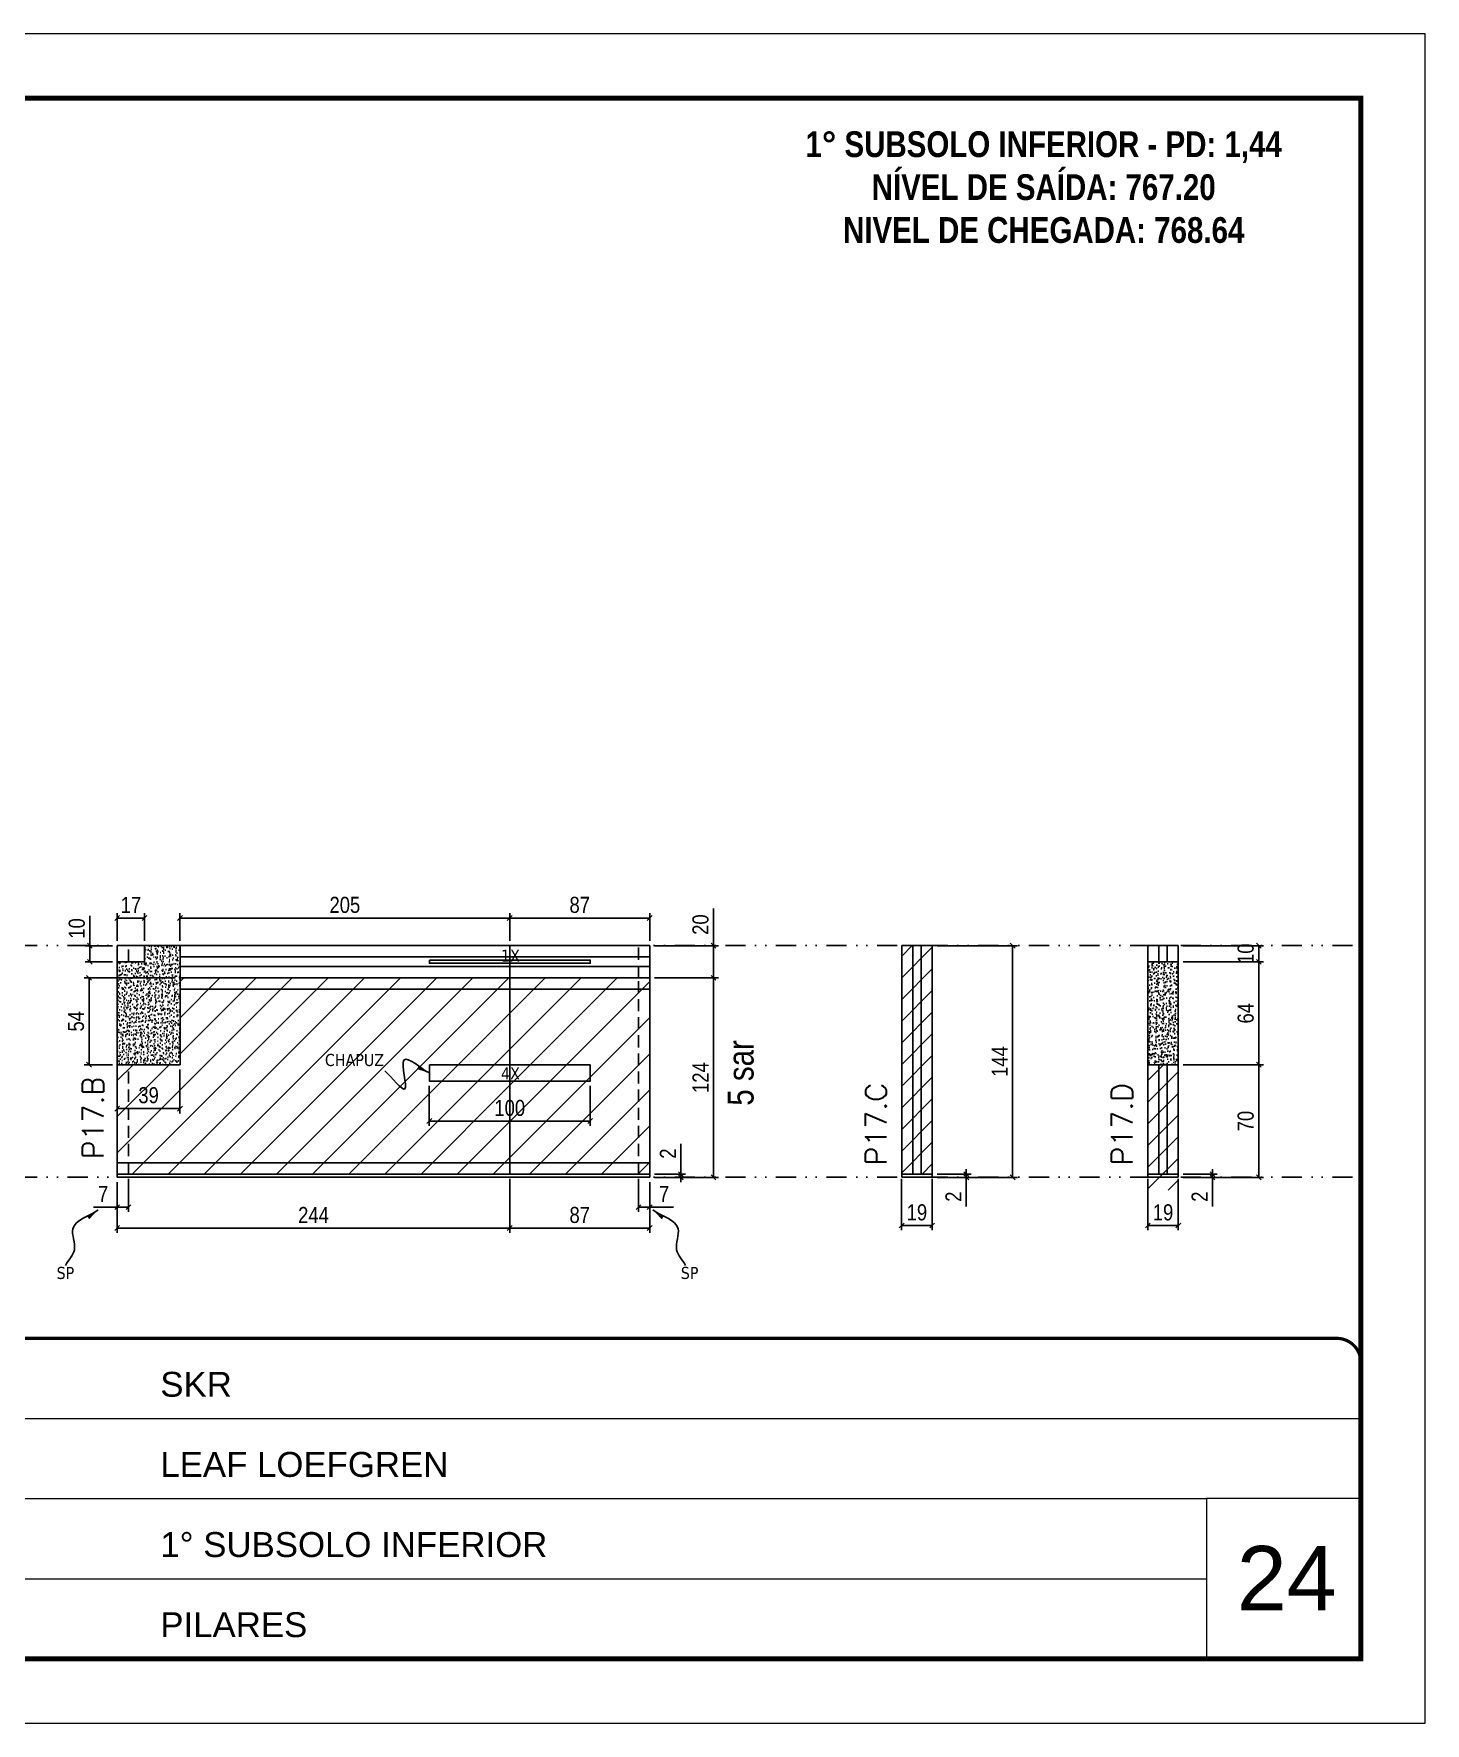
# Model space of a CAD drawing. Extents: x 14400 to 27878, y -21631 to 6985.
# Drawn here: x 19802 to 20667, y 192 to 1242 of the extents above; entities that cross this region are included whole.
import ezdxf

# ---------------------------------------------------------------- set-up
doc = ezdxf.new("R2010")
doc.units = 0
for name, pattern in [('CONTINUO', [0]), ('DASHED', [0.75, 0.5, -0.25]), ('DIVIDE2', [0.625, 0.25, -0.125, 0, -0.125, 0, -0.125]), ('HIDDEN', [0.375, 0.25, -0.125])]:
    doc.linetypes.add(name, pattern=pattern)
for name, color, linetype, lineweight in [('CARIMBO', 255, 'Continuous', 9), ('Folhas', 255, 'Continuous', 9), ('Hachura', 251, 'Continuous', 9), ('SARRAFO DE PRESSAO', 251, 'DASHED', 9), ('Texto Seção', 7, 'Continuous', 15)]:
    doc.layers.add(name, color=color, linetype=linetype, lineweight=lineweight)
for name, color, linetype in [('COTA', 241, 'Continuous'), ('NOMENCLATURA', 7, 'Continuous'), ('Nível', 160, 'Continuous'), ('Painéis', 200, 'Continuous'), ('SARR_2.2x10', 60, 'Continuous'), ('SARR_2.2x7', 40, 'Continuous'), ('Sarrafo de Pressão', 42, 'HIDDEN'), ('texto', 7, 'Continuous')]:
    doc.layers.add(name, color=color, linetype=linetype)
doc.styles.add('ARIAL', font='arial.ttf')
doc.styles.add('ARIAL_NARROW', font='ARIALN.TTF', dxfattribs={"height": 0.2})
doc.styles.add('COTA TECNICA', font='techl___.ttf', dxfattribs={"height": 10})
doc.styles.add('COTA TECNICA-50', font='techl___.ttf', dxfattribs={"height": 10})
doc.styles.add('REGUA-120', font='ROMANS.shx', dxfattribs={"height": 15})
doc.styles.add('ROMANC', font='techb___.ttf', dxfattribs={"height": 2.5})
doc.styles.get("Standard").update_dxf_attribs({"font": 'arial.ttf'})
doc.dimstyles.new('COTA PAINEL-50', dxfattribs={"dimtxt": 10, "dimasz": 3, "dimexe": 3, "dimexo": 3, "dimgap": 3, "dimtad": 1, "dimdec": 1, "dimzin": 12, "dimdsep": 46, "dimtxsty": 'COTA TECNICA-50', "dimblk1": 'OBLIQUE', "dimblk2": 'OBLIQUE', "dimsah": 1, "dimcen": 0.9, "dimclrd": 4, "dimclre": 4, "dimclrt": 240, "dimadec": 1, "dimazin": 3, "dimtfac": 1, "dimtdec": 1, "dimtmove": 0, "dimatfit": 3, "dimfxl": 1, "dimtolj": 1, "dimtzin": 12, "dimarcsym": 0})
doc.dimstyles.new('PAINEL', dxfattribs={"dimtxt": 10, "dimasz": 3, "dimexe": 3, "dimexo": 3, "dimgap": 3, "dimtad": 1, "dimdec": 1, "dimzin": 12, "dimdsep": 46, "dimtxsty": 'COTA TECNICA', "dimblk1": 'OBLIQUE', "dimblk2": 'OBLIQUE', "dimsah": 1, "dimcen": 0.9, "dimclrd": 4, "dimclre": 4, "dimclrt": 240, "dimadec": 1, "dimazin": 3, "dimtfac": 1, "dimtdec": 1, "dimtmove": 0, "dimatfit": 3, "dimfxl": 1, "dimtolj": 1, "dimtzin": 12, "dimarcsym": 0})
doc.dimstyles.get("Standard").update_dxf_attribs({"dimtxt": 0.18, "dimasz": 0.18, "dimexe": 0.18, "dimexo": 0.0625, "dimgap": 0.09, "dimtad": 0, "dimtih": 1, "dimtoh": 1, "dimdec": 4, "dimzin": 0, "dimdsep": 46, "dimtxsty": 'Standard', "dimcen": 0.09, "dimadec": 0, "dimazin": 0, "dimtfac": 1, "dimtdec": 4, "dimtofl": 0, "dimtmove": 0, "dimatfit": 3, "dimfxl": 1, "dimtolj": 1, "dimtzin": 0, "dimarcsym": 0})

# ---------------------------------------------------------------- blocks, each defined once
blk = doc.blocks.new('9999999999')
at = {"color": 30, "linetype": 'CONTINUO'}
for p, q in [((98564.6, 34379.6), (99584, 34379.6)), ((98564.6, 34329.8), (99488, 34329.8)), ((99584, 34329.8), (99488, 34329.8)), ((99488, 34329.8), (99488, 34230.2)), ((98564.6, 34280), (99488, 34280))]:
    blk.add_line(p, q, dxfattribs=at)
at = {"color": 30, "linetype": 'CONTINUO', "const_width": 2}
blk.add_lwpolyline([(99584, 34230.2), (99584, 34414.4, 0.414214), (99569, 34429.4), (98229, 34429.4, 0.414214), (98214, 34414.4), (98214, 34245.2, 0.414214), (98229, 34230.2), (99584, 34230.2)], format="xyb", dxfattribs=at)
at = {"layer": 'Folhas'}
blk.add_lwpolyline([(98139, 34190.2), (99624, 34190.2), (99624, 35240.2), (98139, 35240.2)], close=True, dxfattribs=at)
at = {"layer": 'Folhas', "color": 30, "const_width": 3}
blk.add_lwpolyline([(98214, 34230.2), (99584, 34230.2), (99584, 35200.2), (98214, 35200.2)], close=True, dxfattribs=at)
at = {"color": 7, "linetype": 'Continuous', "ltscale": 5, "style": 'ARIAL'}
for s, height, p in [('SKR', 15.48, (98837.7, 34393.1)), ('LEAF LOEFGREN', 15.483, (98837.7, 34343.3)), ('1° SUBSOLO INFERIOR', 15.483, (98837.7, 34293.5)), ('PILARES', 15.48, (98837.7, 34243.7))]:
    blk.add_text(s, height=height, dxfattribs=at).set_placement(p)
blk = doc.blocks.new('_Oblique')
at = {"color": 0, "linetype": 'ByBlock', "lineweight": -2}
blk.add_line((-0.5, -0.5), (0.5, 0.5), dxfattribs=at)
blk = doc.blocks.new('*D1100')
at = {"layer": 'COTA', "color": 4, "lineweight": -2, "transparency": 16777216}
for p, q in [((19853.9, 528.1), (19853.9, 509.6)), ((19860.9, 530.1), (19860.9, 509.6)), ((19853.9, 512.6), (19839.2, 512.6)), ((19860.9, 512.6), (19853.9, 512.6))]:
    blk.add_line(p, q, dxfattribs=at)
at = {"layer": 'Defpoints', "color": 0, "transparency": 16777216}
for p in [(19853.9, 531.1), (19860.9, 533.1), (19853.9, 512.6)]:
    blk.add_point(p, dxfattribs=at)
at = {"layer": 'COTA', "color": 4, "lineweight": -2, "transparency": 16777216, "xscale": 3, "yscale": 3, "zscale": 3, "rotation": 180}
blk.add_blockref('_Oblique', (19853.9, 512.6), dxfattribs=at)
at = {"layer": 'COTA', "color": 4, "lineweight": -2, "transparency": 16777216, "xscale": 3, "yscale": 3, "zscale": 3}
blk.add_blockref('_Oblique', (19860.9, 512.6), dxfattribs=at)
at = {"layer": 'COTA', "color": 240, "transparency": 16777216, "insert": (19845.1, 520.7), "char_height": 10, "attachment_point": 5, "style": 'COTA TECNICA-50'}
blk.add_mtext('\\A1;7', dxfattribs=at)
blk = doc.blocks.new('*D1101')
at = {"layer": 'COTA', "color": 4, "lineweight": -2, "transparency": 16777216}
for p, q in [((20177.9, 530.1), (20177.9, 509.6)), ((20184.9, 528.1), (20184.9, 509.6)), ((20177.9, 512.6), (20184.9, 512.6)), ((20184.9, 512.6), (20199.7, 512.6))]:
    blk.add_line(p, q, dxfattribs=at)
at = {"layer": 'Defpoints', "color": 0, "transparency": 16777216}
for p in [(20177.9, 533.1), (20184.9, 531.1), (20184.9, 512.6)]:
    blk.add_point(p, dxfattribs=at)
at = {"layer": 'COTA', "color": 4, "lineweight": -2, "transparency": 16777216, "xscale": 3, "yscale": 3, "zscale": 3, "rotation": 180}
blk.add_blockref('_Oblique', (20177.9, 512.6), dxfattribs=at)
at = {"layer": 'COTA', "color": 4, "lineweight": -2, "transparency": 16777216, "xscale": 3, "yscale": 3, "zscale": 3}
blk.add_blockref('_Oblique', (20184.9, 512.6), dxfattribs=at)
at = {"layer": 'COTA', "color": 240, "transparency": 16777216, "insert": (20193.8, 520.7), "char_height": 10, "attachment_point": 5, "style": 'COTA TECNICA-50'}
blk.add_mtext('\\A1;7', dxfattribs=at)
blk = doc.blocks.new('*D1102')
at = {"layer": 'COTA', "color": 4, "lineweight": -2, "transparency": 16777216}
for p, q in [((20204.2, 533.1), (20204.2, 551.9)), ((20187.9, 533.1), (20207.2, 533.1)), ((20187.9, 531.1), (20207.2, 531.1)), ((20204.2, 531.1), (20204.2, 533.1)), ((20204.2, 531.1), (20204.2, 528.1))]:
    blk.add_line(p, q, dxfattribs=at)
at = {"layer": 'Defpoints', "color": 0, "transparency": 16777216}
for p in [(20184.9, 533.1), (20184.9, 531.1), (20204.2, 531.1)]:
    blk.add_point(p, dxfattribs=at)
at = {"layer": 'COTA', "color": 4, "lineweight": -2, "transparency": 16777216, "xscale": 3, "yscale": 3, "zscale": 3}
for p, rotation in [((20204.2, 533.1), 270), ((20204.2, 531.1), 90)]:
    blk.add_blockref('_Oblique', p, dxfattribs=dict(at, rotation=rotation))
at = {"layer": 'COTA', "color": 240, "transparency": 16777216, "insert": (20196.2, 545.9), "char_height": 10, "attachment_point": 5, "rotation": 90, "style": 'COTA TECNICA-50'}
blk.add_mtext('\\A1;2', dxfattribs=at)
blk = doc.blocks.new('*D1103')
at = {"layer": 'COTA', "color": 4, "lineweight": -2, "transparency": 16777216}
for p, q in [((19853.9, 528.1), (19853.9, 496.6)), ((20097.9, 530.1), (20097.9, 496.6)), ((19853.9, 499.6), (20097.9, 499.6))]:
    blk.add_line(p, q, dxfattribs=at)
at = {"layer": 'Defpoints', "color": 0, "transparency": 16777216}
for p in [(19853.9, 531.1), (20097.9, 533.1), (20097.9, 499.6)]:
    blk.add_point(p, dxfattribs=at)
at = {"layer": 'COTA', "color": 4, "lineweight": -2, "transparency": 16777216, "xscale": 3, "yscale": 3, "zscale": 3, "rotation": 180}
blk.add_blockref('_Oblique', (19853.9, 499.6), dxfattribs=at)
at = {"layer": 'COTA', "color": 4, "lineweight": -2, "transparency": 16777216, "xscale": 3, "yscale": 3, "zscale": 3}
blk.add_blockref('_Oblique', (20097.9, 499.6), dxfattribs=at)
at = {"layer": 'COTA', "color": 240, "transparency": 16777216, "insert": (19975.9, 507.7), "char_height": 10, "attachment_point": 5, "style": 'COTA TECNICA-50'}
blk.add_mtext('\\A1;244', dxfattribs=at)
blk = doc.blocks.new('*D1104')
at = {"layer": 'COTA', "color": 4, "lineweight": -2, "transparency": 16777216}
for p, q in [((20097.9, 530.1), (20097.9, 496.6)), ((20184.9, 528.1), (20184.9, 496.6)), ((20097.9, 499.6), (20184.9, 499.6))]:
    blk.add_line(p, q, dxfattribs=at)
at = {"layer": 'Defpoints', "color": 0, "transparency": 16777216}
for p in [(20097.9, 533.1), (20184.9, 531.1), (20184.9, 499.6)]:
    blk.add_point(p, dxfattribs=at)
at = {"layer": 'COTA', "color": 4, "lineweight": -2, "transparency": 16777216, "xscale": 3, "yscale": 3, "zscale": 3, "rotation": 180}
blk.add_blockref('_Oblique', (20097.9, 499.6), dxfattribs=at)
at = {"layer": 'COTA', "color": 4, "lineweight": -2, "transparency": 16777216, "xscale": 3, "yscale": 3, "zscale": 3}
blk.add_blockref('_Oblique', (20184.9, 499.6), dxfattribs=at)
at = {"layer": 'COTA', "color": 240, "transparency": 16777216, "insert": (20141.4, 507.7), "char_height": 10, "attachment_point": 5, "style": 'COTA TECNICA-50'}
blk.add_mtext('\\A1;87', dxfattribs=at)
blk = doc.blocks.new('*D1137')
at = {"layer": 'COTA', "color": 4, "linetype": 'ByBlock', "lineweight": -2, "transparency": 16777216}
for p, q in [((20047.9, 588), (20047.9, 563.1)), ((20147.9, 588), (20147.9, 563.1)), ((20147.9, 566.1), (20047.9, 566.1))]:
    blk.add_line(p, q, dxfattribs=at)
at = {"layer": 'Defpoints', "color": 0, "linetype": 'ByBlock', "transparency": 16777216}
for p in [(20047.9, 591), (20147.9, 591), (20047.9, 566.1)]:
    blk.add_point(p, dxfattribs=at)
at = {"layer": 'COTA', "color": 4, "linetype": 'ByBlock', "lineweight": -2, "transparency": 16777216, "xscale": 3, "yscale": 3, "zscale": 3, "rotation": 180}
blk.add_blockref('_Oblique', (20047.9, 566.1), dxfattribs=at)
at = {"layer": 'COTA', "color": 4, "linetype": 'ByBlock', "lineweight": -2, "transparency": 16777216, "xscale": 3, "yscale": 3, "zscale": 3}
blk.add_blockref('_Oblique', (20147.9, 566.1), dxfattribs=at)
at = {"layer": 'COTA', "color": 240, "linetype": 'ByBlock', "transparency": 16777216, "insert": (20097.9, 574.2), "char_height": 10, "attachment_point": 5, "style": 'COTA TECNICA'}
blk.add_mtext('\\A1;100', dxfattribs=at)
blk = doc.blocks.new('*D1138')
at = {"layer": 'COTA', "color": 4, "lineweight": -2, "transparency": 16777216}
for p, q in [((20187.9, 655.1), (20227.6, 655.1)), ((20224.6, 531.1), (20224.6, 655.1)), ((20187.9, 531.1), (20227.6, 531.1))]:
    blk.add_line(p, q, dxfattribs=at)
at = {"layer": 'Defpoints', "color": 0, "transparency": 16777216}
for p in [(20184.9, 655.1), (20224.6, 655.1), (20184.9, 531.1)]:
    blk.add_point(p, dxfattribs=at)
at = {"layer": 'COTA', "color": 4, "lineweight": -2, "transparency": 16777216, "xscale": 3, "yscale": 3, "zscale": 3}
for p, rotation in [((20224.6, 655.1), 90), ((20224.6, 531.1), 270)]:
    blk.add_blockref('_Oblique', p, dxfattribs=dict(at, rotation=rotation))
at = {"layer": 'COTA', "color": 240, "transparency": 16777216, "insert": (20216.5, 593.1), "char_height": 10, "attachment_point": 5, "rotation": 90, "style": 'COTA TECNICA'}
blk.add_mtext('\\A1;124', dxfattribs=at)
blk = doc.blocks.new('*D1139')
at = {"layer": 'COTA', "color": 4, "lineweight": -2, "transparency": 16777216}
for p, q in [((20224.6, 675.1), (20224.6, 698.3)), ((20187.9, 675.1), (20227.6, 675.1)), ((20224.6, 655.1), (20224.6, 675.1)), ((20187.9, 655.1), (20227.6, 655.1))]:
    blk.add_line(p, q, dxfattribs=at)
at = {"layer": 'Defpoints', "color": 0, "transparency": 16777216}
for p in [(20184.9, 675.1), (20224.6, 675.1), (20184.9, 655.1)]:
    blk.add_point(p, dxfattribs=at)
at = {"layer": 'COTA', "color": 4, "lineweight": -2, "transparency": 16777216, "xscale": 3, "yscale": 3, "zscale": 3}
for p, rotation in [((20224.6, 675.1), 90), ((20224.6, 655.1), 270)]:
    blk.add_blockref('_Oblique', p, dxfattribs=dict(at, rotation=rotation))
at = {"layer": 'COTA', "color": 240, "transparency": 16777216, "insert": (20216.5, 688.2), "char_height": 10, "attachment_point": 5, "rotation": 90, "style": 'COTA TECNICA'}
blk.add_mtext('\\A1;20', dxfattribs=at)
blk = doc.blocks.new('*D1105')
at = {"layer": 'COTA', "color": 4, "lineweight": -2, "transparency": 16777216}
for p, q in [((20341.5, 530.1), (20341.5, 498.2)), ((20360.5, 530.1), (20360.5, 498.2)), ((20341.5, 501.2), (20360.5, 501.2))]:
    blk.add_line(p, q, dxfattribs=at)
at = {"layer": 'Defpoints', "color": 0, "transparency": 16777216}
for p in [(20341.5, 533.1), (20360.5, 533.1), (20360.5, 501.2)]:
    blk.add_point(p, dxfattribs=at)
at = {"layer": 'COTA', "color": 4, "lineweight": -2, "transparency": 16777216, "xscale": 3, "yscale": 3, "zscale": 3, "rotation": 180}
blk.add_blockref('_Oblique', (20341.5, 501.2), dxfattribs=at)
at = {"layer": 'COTA', "color": 4, "lineweight": -2, "transparency": 16777216, "xscale": 3, "yscale": 3, "zscale": 3}
blk.add_blockref('_Oblique', (20360.5, 501.2), dxfattribs=at)
at = {"layer": 'COTA', "color": 240, "transparency": 16777216, "insert": (20351, 509.3), "char_height": 10, "attachment_point": 5, "style": 'COTA TECNICA'}
blk.add_mtext('\\A1;19', dxfattribs=at)
blk = doc.blocks.new('*D1106')
at = {"layer": 'COTA', "color": 4, "lineweight": -2, "transparency": 16777216}
for p, q in [((20381.7, 533.1), (20381.7, 536.1)), ((20363.5, 533.1), (20384.7, 533.1)), ((20363.5, 531.1), (20384.7, 531.1)), ((20381.7, 533.1), (20381.7, 531.1)), ((20381.7, 531.1), (20381.7, 513))]:
    blk.add_line(p, q, dxfattribs=at)
at = {"layer": 'Defpoints', "color": 0, "transparency": 16777216}
for p in [(20360.5, 533.1), (20360.5, 531.1), (20381.7, 533.1)]:
    blk.add_point(p, dxfattribs=at)
at = {"layer": 'COTA', "color": 4, "lineweight": -2, "transparency": 16777216, "xscale": 3, "yscale": 3, "zscale": 3}
for p, rotation in [((20381.7, 533.1), 270), ((20381.7, 531.1), 90)]:
    blk.add_blockref('_Oblique', p, dxfattribs=dict(at, rotation=rotation))
at = {"layer": 'COTA', "color": 240, "transparency": 16777216, "insert": (20373.7, 519.1), "char_height": 10, "attachment_point": 5, "rotation": 90, "style": 'COTA TECNICA-50'}
blk.add_mtext('\\A1;2', dxfattribs=at)
blk = doc.blocks.new('*D1095')
at = {"layer": 'COTA', "color": 4, "lineweight": -2, "transparency": 16777216}
for p, q in [((20363.5, 675.1), (20413.5, 675.1)), ((20410.5, 531.1), (20410.5, 675.1)), ((20363.5, 531.1), (20413.5, 531.1))]:
    blk.add_line(p, q, dxfattribs=at)
at = {"layer": 'Defpoints', "color": 0, "transparency": 16777216}
for p in [(20360.5, 675.1), (20410.5, 675.1), (20360.5, 531.1)]:
    blk.add_point(p, dxfattribs=at)
at = {"layer": 'COTA', "color": 4, "lineweight": -2, "transparency": 16777216, "xscale": 3, "yscale": 3, "zscale": 3}
for p, rotation in [((20410.5, 675.1), 90), ((20410.5, 531.1), 270)]:
    blk.add_blockref('_Oblique', p, dxfattribs=dict(at, rotation=rotation))
at = {"layer": 'COTA', "color": 240, "transparency": 16777216, "insert": (20402.5, 603.1), "char_height": 10, "attachment_point": 5, "rotation": 90, "style": 'COTA TECNICA-50'}
blk.add_mtext('\\A1;144', dxfattribs=at)
blk = doc.blocks.new('*D1096')
at = {"layer": 'COTA', "color": 4, "lineweight": -2, "transparency": 16777216}
for p, q in [((20494.5, 530.1), (20494.5, 498.2)), ((20513.5, 530.1), (20513.5, 498.2)), ((20494.5, 501.2), (20513.5, 501.2))]:
    blk.add_line(p, q, dxfattribs=at)
at = {"layer": 'Defpoints', "color": 0, "transparency": 16777216}
for p in [(20494.5, 533.1), (20513.5, 533.1), (20513.5, 501.2)]:
    blk.add_point(p, dxfattribs=at)
at = {"layer": 'COTA', "color": 4, "lineweight": -2, "transparency": 16777216, "xscale": 3, "yscale": 3, "zscale": 3, "rotation": 180}
blk.add_blockref('_Oblique', (20494.5, 501.2), dxfattribs=at)
at = {"layer": 'COTA', "color": 4, "lineweight": -2, "transparency": 16777216, "xscale": 3, "yscale": 3, "zscale": 3}
blk.add_blockref('_Oblique', (20513.5, 501.2), dxfattribs=at)
at = {"layer": 'COTA', "color": 240, "transparency": 16777216, "insert": (20504, 509.3), "char_height": 10, "attachment_point": 5, "style": 'COTA TECNICA'}
blk.add_mtext('\\A1;19', dxfattribs=at)
blk = doc.blocks.new('*D1097')
at = {"layer": 'COTA', "color": 4, "lineweight": -2, "transparency": 16777216}
for p, q in [((20534.7, 533.1), (20534.7, 536.1)), ((20516.5, 533.1), (20537.7, 533.1)), ((20516.5, 531.1), (20537.7, 531.1)), ((20534.7, 533.1), (20534.7, 531.1)), ((20534.7, 531.1), (20534.7, 513))]:
    blk.add_line(p, q, dxfattribs=at)
at = {"layer": 'Defpoints', "color": 0, "transparency": 16777216}
for p in [(20513.5, 533.1), (20513.5, 531.1), (20534.7, 533.1)]:
    blk.add_point(p, dxfattribs=at)
at = {"layer": 'COTA', "color": 4, "lineweight": -2, "transparency": 16777216, "xscale": 3, "yscale": 3, "zscale": 3}
for p, rotation in [((20534.7, 533.1), 270), ((20534.7, 531.1), 90)]:
    blk.add_blockref('_Oblique', p, dxfattribs=dict(at, rotation=rotation))
at = {"layer": 'COTA', "color": 240, "transparency": 16777216, "insert": (20526.7, 519.1), "char_height": 10, "attachment_point": 5, "rotation": 90, "style": 'COTA TECNICA-50'}
blk.add_mtext('\\A1;2', dxfattribs=at)
blk = doc.blocks.new('*D1133')
at = {"layer": 'COTA', "color": 4, "linetype": 'ByBlock', "lineweight": -2, "transparency": 16777216}
for p, q in [((20516.5, 665.1), (20566.5, 665.1)), ((20563.5, 665.1), (20563.5, 601.1)), ((20516.5, 601.1), (20566.5, 601.1))]:
    blk.add_line(p, q, dxfattribs=at)
at = {"layer": 'Defpoints', "color": 0, "linetype": 'ByBlock', "transparency": 16777216}
for p in [(20513.5, 665.1), (20513.5, 601.1), (20563.5, 601.1)]:
    blk.add_point(p, dxfattribs=at)
at = {"layer": 'COTA', "color": 4, "linetype": 'ByBlock', "lineweight": -2, "transparency": 16777216, "xscale": 3, "yscale": 3, "zscale": 3}
for p, rotation in [((20563.5, 665.1), 90), ((20563.5, 601.1), 270)]:
    blk.add_blockref('_Oblique', p, dxfattribs=dict(at, rotation=rotation))
at = {"layer": 'COTA', "color": 240, "linetype": 'ByBlock', "transparency": 16777216, "insert": (20555.4, 633.1), "char_height": 10, "attachment_point": 5, "rotation": 90, "style": 'COTA TECNICA'}
blk.add_mtext('\\A1;64', dxfattribs=at)
blk = doc.blocks.new('*D1098')
at = {"layer": 'COTA', "color": 4, "lineweight": -2, "transparency": 16777216}
for p, q in [((20516.5, 601.1), (20566.5, 601.1)), ((20563.5, 531.1), (20563.5, 601.1)), ((20516.5, 531.1), (20566.5, 531.1))]:
    blk.add_line(p, q, dxfattribs=at)
at = {"layer": 'Defpoints', "color": 0, "transparency": 16777216}
for p in [(20513.5, 601.1), (20563.5, 601.1), (20513.5, 531.1)]:
    blk.add_point(p, dxfattribs=at)
at = {"layer": 'COTA', "color": 4, "lineweight": -2, "transparency": 16777216, "xscale": 3, "yscale": 3, "zscale": 3}
for p, rotation in [((20563.5, 601.1), 90), ((20563.5, 531.1), 270)]:
    blk.add_blockref('_Oblique', p, dxfattribs=dict(at, rotation=rotation))
at = {"layer": 'COTA', "color": 240, "transparency": 16777216, "insert": (20555.4, 566.1), "char_height": 10, "attachment_point": 5, "rotation": 90, "style": 'COTA TECNICA-50'}
blk.add_mtext('\\A1;70', dxfattribs=at)
blk = doc.blocks.new('*D1148')
at = {"layer": 'COTA', "color": 4, "lineweight": -2, "transparency": 16777216}
for p, q in [((19892.9, 678.1), (19892.9, 695.3)), ((20097.9, 678.1), (20097.9, 695.3)), ((19892.9, 692.3), (20097.9, 692.3))]:
    blk.add_line(p, q, dxfattribs=at)
at = {"layer": 'Defpoints', "color": 0, "transparency": 16777216}
for p in [(20097.9, 692.3), (19892.9, 675.1), (20097.9, 675.1)]:
    blk.add_point(p, dxfattribs=at)
at = {"layer": 'COTA', "color": 4, "lineweight": -2, "transparency": 16777216, "xscale": 3, "yscale": 3, "zscale": 3, "rotation": 180}
blk.add_blockref('_Oblique', (19892.9, 692.3), dxfattribs=at)
at = {"layer": 'COTA', "color": 4, "lineweight": -2, "transparency": 16777216, "xscale": 3, "yscale": 3, "zscale": 3}
blk.add_blockref('_Oblique', (20097.9, 692.3), dxfattribs=at)
at = {"layer": 'COTA', "color": 240, "transparency": 16777216, "insert": (19995.4, 700.4), "char_height": 10, "attachment_point": 5, "style": 'COTA TECNICA'}
blk.add_mtext('\\A1;205', dxfattribs=at)
blk = doc.blocks.new('*D1149')
at = {"layer": 'COTA', "color": 4, "lineweight": -2, "transparency": 16777216}
for p, q in [((20097.9, 678.1), (20097.9, 695.3)), ((20184.9, 678.1), (20184.9, 695.3)), ((20097.9, 692.3), (20184.9, 692.3))]:
    blk.add_line(p, q, dxfattribs=at)
at = {"layer": 'Defpoints', "color": 0, "transparency": 16777216}
for p in [(20184.9, 692.3), (20097.9, 675.1), (20184.9, 675.1)]:
    blk.add_point(p, dxfattribs=at)
at = {"layer": 'COTA', "color": 4, "lineweight": -2, "transparency": 16777216, "xscale": 3, "yscale": 3, "zscale": 3, "rotation": 180}
blk.add_blockref('_Oblique', (20097.9, 692.3), dxfattribs=at)
at = {"layer": 'COTA', "color": 4, "lineweight": -2, "transparency": 16777216, "xscale": 3, "yscale": 3, "zscale": 3}
blk.add_blockref('_Oblique', (20184.9, 692.3), dxfattribs=at)
at = {"layer": 'COTA', "color": 240, "transparency": 16777216, "insert": (20141.4, 700.4), "char_height": 10, "attachment_point": 5, "style": 'COTA TECNICA'}
blk.add_mtext('\\A1;87', dxfattribs=at)
blk = doc.blocks.new('*D1150')
at = {"layer": 'COTA', "color": 4, "lineweight": -2, "transparency": 16777216}
for p, q in [((19889.9, 655.1), (19833.4, 655.1)), ((19836.4, 655.1), (19836.4, 601.1)), ((19850.9, 601.1), (19833.4, 601.1))]:
    blk.add_line(p, q, dxfattribs=at)
at = {"layer": 'Defpoints', "color": 0, "transparency": 16777216}
for p in [(19892.9, 655.1), (19836.4, 601.1), (19853.9, 601.1)]:
    blk.add_point(p, dxfattribs=at)
at = {"layer": 'COTA', "color": 4, "lineweight": -2, "transparency": 16777216, "xscale": 3, "yscale": 3, "zscale": 3}
for p, rotation in [((19836.4, 655.1), 90), ((19836.4, 601.1), 270)]:
    blk.add_blockref('_Oblique', p, dxfattribs=dict(at, rotation=rotation))
at = {"layer": 'COTA', "color": 240, "transparency": 16777216, "insert": (19828.3, 628.1), "char_height": 10, "attachment_point": 5, "rotation": 90, "style": 'COTA TECNICA'}
blk.add_mtext('\\A1;54', dxfattribs=at)
blk = doc.blocks.new('*D1151')
at = {"layer": 'COTA', "color": 4, "lineweight": -2, "transparency": 16777216}
for p, q in [((20516.5, 675.1), (20566.5, 675.1)), ((20563.5, 675.1), (20563.5, 665.1)), ((20516.5, 665.1), (20566.5, 665.1))]:
    blk.add_line(p, q, dxfattribs=at)
at = {"layer": 'Defpoints', "color": 0, "transparency": 16777216}
for p in [(20513.5, 675.1), (20513.5, 665.1), (20563.5, 665.1)]:
    blk.add_point(p, dxfattribs=at)
at = {"layer": 'COTA', "color": 4, "lineweight": -2, "transparency": 16777216, "xscale": 3, "yscale": 3, "zscale": 3}
for p, rotation in [((20563.5, 675.1), 90), ((20563.5, 665.1), 270)]:
    blk.add_blockref('_Oblique', p, dxfattribs=dict(at, rotation=rotation))
at = {"layer": 'COTA', "color": 240, "transparency": 16777216, "insert": (20555.4, 670.1), "char_height": 10, "attachment_point": 5, "rotation": 90, "style": 'COTA TECNICA'}
blk.add_mtext('\\A1;10', dxfattribs=at)
blk = doc.blocks.new('*D1152')
at = {"layer": 'COTA', "color": 4, "lineweight": -2, "transparency": 16777216}
for p, q in [((19853.9, 598.1), (19853.9, 570.8)), ((19892.9, 598.1), (19892.9, 570.8)), ((19892.9, 573.8), (19853.9, 573.8))]:
    blk.add_line(p, q, dxfattribs=at)
at = {"layer": 'Defpoints', "color": 0, "transparency": 16777216}
for p in [(19853.9, 601.1), (19892.9, 601.1), (19853.9, 573.8)]:
    blk.add_point(p, dxfattribs=at)
at = {"layer": 'COTA', "color": 4, "lineweight": -2, "transparency": 16777216, "xscale": 3, "yscale": 3, "zscale": 3, "rotation": 180}
blk.add_blockref('_Oblique', (19853.9, 573.8), dxfattribs=at)
at = {"layer": 'COTA', "color": 4, "lineweight": -2, "transparency": 16777216, "xscale": 3, "yscale": 3, "zscale": 3}
blk.add_blockref('_Oblique', (19892.9, 573.8), dxfattribs=at)
at = {"layer": 'COTA', "color": 240, "transparency": 16777216, "insert": (19873.4, 582.1), "char_height": 10, "attachment_point": 5, "style": 'COTA TECNICA'}
blk.add_mtext('\\A1;39', dxfattribs=at)
blk = doc.blocks.new('*D1153')
at = {"layer": 'COTA', "color": 4, "lineweight": -2, "transparency": 16777216}
for p, q in [((19853.9, 678.1), (19853.9, 695.3)), ((19870.9, 678.1), (19870.9, 695.3)), ((19870.9, 692.3), (19853.9, 692.3))]:
    blk.add_line(p, q, dxfattribs=at)
at = {"layer": 'Defpoints', "color": 0, "transparency": 16777216}
for p in [(19853.9, 692.3), (19853.9, 675.1), (19870.9, 675.1)]:
    blk.add_point(p, dxfattribs=at)
at = {"layer": 'COTA', "color": 4, "lineweight": -2, "transparency": 16777216, "xscale": 3, "yscale": 3, "zscale": 3, "rotation": 180}
blk.add_blockref('_Oblique', (19853.9, 692.3), dxfattribs=at)
at = {"layer": 'COTA', "color": 4, "lineweight": -2, "transparency": 16777216, "xscale": 3, "yscale": 3, "zscale": 3}
blk.add_blockref('_Oblique', (19870.9, 692.3), dxfattribs=at)
at = {"layer": 'COTA', "color": 240, "transparency": 16777216, "insert": (19862.4, 700.4), "char_height": 10, "attachment_point": 5, "style": 'COTA TECNICA'}
blk.add_mtext('\\A1;17', dxfattribs=at)
blk = doc.blocks.new('*D1154')
at = {"layer": 'COTA', "color": 4, "lineweight": -2, "transparency": 16777216}
for p, q in [((19836.9, 675.1), (19836.9, 693.6)), ((19850.9, 675.1), (19833.9, 675.1)), ((19836.9, 665.1), (19836.9, 675.1)), ((19850.9, 665.1), (19833.9, 665.1))]:
    blk.add_line(p, q, dxfattribs=at)
at = {"layer": 'Defpoints', "color": 0, "transparency": 16777216}
for p in [(19836.9, 675.1), (19853.9, 675.1), (19853.9, 665.1)]:
    blk.add_point(p, dxfattribs=at)
at = {"layer": 'COTA', "color": 4, "lineweight": -2, "transparency": 16777216, "xscale": 3, "yscale": 3, "zscale": 3}
for p, rotation in [((19836.9, 675.1), 90), ((19836.9, 665.1), 270)]:
    blk.add_blockref('_Oblique', p, dxfattribs=dict(at, rotation=rotation))
at = {"layer": 'COTA', "color": 240, "transparency": 16777216, "insert": (19828.8, 685.8), "char_height": 10, "attachment_point": 5, "rotation": 90, "style": 'COTA TECNICA'}
blk.add_mtext('\\A1;10', dxfattribs=at)

msp = doc.modelspace()

# ---------------------------------------------------------------- hatches: boundary and pattern name
at = {"layer": 'COTA'}
h = msp.add_hatch(dxfattribs=at)
h.set_pattern_fill('AR-CONC', color=256, scale=0.03)
h.paths.add_polyline_path([(19892.94, 675.13), (19870.94, 675.13), (19870.94, 665.13), (19853.94, 665.13), (19853.94, 601.13), (19870.94, 601.13), (19892.94, 601.13)])
h = msp.add_hatch(dxfattribs=at)
h.set_pattern_fill('AR-CONC', color=256, scale=0.03)
h.set_pattern_definition([(50, (4811.5996, -3647.7253), (5.4655401, -0.4781726), [0.5715, -6.2865]), (355, (4811.5996, -3647.7253), (-1.0573026, 5.7317054), [0.4572, -5.0292175]), (100.451445, (4812.055, -3647.765), (4.4082374, 5.2535326), [0.4857003, -5.3427073]), (46.1842, (4811.5996, -3646.201), (8.1323712, -1.2612698), [0.85725, -9.42975]), (96.63556, (4812.277, -3646.3064), (7.122124, 7.4227837), [0.7285507, -8.0140682]), (351.18415, (4811.6, -3646.201), (7.122124, 7.4227837), [0.685799, -7.543792]), (21, (4812.3616, -3646.5823), (4.5484317, -3.067956), [0.5715, -6.2865]), (326, (4812.3616, -3646.5823), (1.8540609, 5.525639), [0.4572, -5.0292]), (71.451445, (4812.7407, -3646.838), (6.4024926, 2.457683), [0.4857003, -5.3426981]), (37.5, (4811.5996, -3647.7253), (0.0926581, 2.53665117), [0, -4.96824, 0, -5.1054, 0, -5.04825]), (7.5, (4811.5996, -3647.7253), (2.00458988, 3.00541724), [0, -2.91084, 0, -4.85394, 0, -1.92405]), (327.5, (4809.9004, -3647.7253), (4.06771786, -0.17186232), [0, -1.905, 0, -5.9436, 0, -7.8867]), (317.5, (4809.1384, -3647.7253), (4.44387544, 0.7627947), [0, -2.4765, 0, -3.94716, 0, -5.6007])])
h.paths.add_polyline_path([(20513.46, 665.13), (20494.46, 665.13), (20494.46, 601.13), (20513.46, 601.13)])
at = {"layer": 'Hachura', "linetype": 'ByBlock'}
h = msp.add_hatch(dxfattribs=at)
h.set_pattern_fill('ANSI31', color=256, scale=3)
h.set_pattern_definition([(45, (1659.445, -1148.575), (-6.735192, 6.735192), [])])
h.paths.add_polyline_path([(20360.55, 675.13), (20341.55, 675.13), (20341.55, 533.13), (20360.55, 533.13)])
at = {"layer": 'Hachura'}
h = msp.add_hatch(dxfattribs=at)
h.set_pattern_fill('ANSI31', color=256, scale=5)
h.paths.add_polyline_path([(20097.94, 655.13), (19892.94, 655.13), (19892.94, 601.13), (19870.94, 601.13), (19853.94, 601.13), (19853.94, 533.13), (20097.94, 533.13)])
h = msp.add_hatch(dxfattribs=at)
h.set_pattern_fill('ANSI31', color=256, scale=5)
h.paths.add_polyline_path([(20184.94, 655.13), (20097.94, 655.13), (20097.94, 533.13), (20184.94, 533.13)])
at = {"layer": 'Hachura', "linetype": 'ByBlock'}
h = msp.add_hatch(dxfattribs=at)
h.set_pattern_fill('ANSI31', color=256, scale=3)
h.set_pattern_definition([(45, (1812.361, -1158.575), (-6.735192, 6.735192), [])])
h.paths.add_polyline_path([(20513.46, 601.13), (20494.46, 601.13), (20494.46, 523.13), (20513.46, 523.13)])

# ---------------------------------------------------------------- linework, layer by layer
at = {"layer": 'COTA'}
for p, q in [((19870.94, 675.13), (19892.94, 675.13)), ((19853.94, 601.13), (19853.94, 665.13))]:
    msp.add_line(p, q, dxfattribs=at)
at = {"layer": 'COTA', "linetype": 'ByBlock'}
msp.add_lwpolyline([(20494.46, 601.13), (20513.46, 601.13), (20513.46, 665.13), (20494.46, 665.13)], close=True, dxfattribs=at)
at = {"layer": 'Nível', "color": 4, "linetype": 'DIVIDE2', "ltscale": 50}
for p, q in [((19256.97, 675.13), (20626.97, 675.13)), ((19256.97, 531.13), (20626.97, 531.13))]:
    msp.add_line(p, q, dxfattribs=at)
at = {"layer": 'Painéis'}
for p, q in [((19853.94, 675.13), (19870.94, 675.13)), ((19853.94, 665.13), (19853.94, 675.13)), ((19870.94, 665.13), (19870.94, 675.13)), ((19892.94, 675.13), (20184.94, 675.13)), ((19892.94, 675.13), (19892.94, 601.13)), ((20097.94, 675.13), (20097.94, 533.13)), ((20184.94, 533.13), (20184.94, 675.13)), ((20341.55, 675.13), (20341.55, 533.13)), ((20341.55, 675.13), (20360.55, 675.13)), ((20360.55, 675.13), (20360.55, 533.13)), ((20513.46, 675.13), (20494.46, 675.13)), ((20494.46, 675.13), (20494.46, 665.13)), ((20513.46, 665.13), (20513.46, 675.13)), ((19853.94, 665.13), (19870.94, 665.13)), ((20494.46, 665.13), (20513.46, 665.13)), ((20184.94, 655.13), (19892.94, 655.13)), ((19853.94, 601.13), (19853.94, 533.13)), ((19853.94, 601.13), (19870.94, 601.13)), ((19870.94, 601.13), (19892.94, 601.13)), ((19870.94, 601.13), (19870.94, 601.13)), ((20494.46, 601.13), (20494.46, 533.13)), ((20513.46, 601.13), (20513.46, 533.13)), ((19853.94, 533.13), (20184.94, 533.13)), ((20341.55, 533.13), (20360.55, 533.13)), ((20341.55, 533.13), (20360.55, 533.13)), ((20341.55, 531.13), (20341.55, 533.13)), ((20360.55, 531.13), (20341.55, 531.13)), ((20360.55, 533.13), (20360.55, 531.13)), ((20494.46, 533.13), (20513.46, 533.13)), ((20494.46, 533.13), (20513.46, 533.13)), ((20494.46, 531.13), (20494.46, 533.13)), ((20513.46, 531.13), (20494.46, 531.13)), ((20513.46, 533.13), (20513.46, 531.13))]:
    msp.add_line(p, q, dxfattribs=at)
msp.add_lwpolyline([(20184.94, 531.13), (19853.94, 531.13), (19853.94, 533.13), (20184.94, 533.13)], close=True, dxfattribs=at)
at = {"layer": 'SARR_2.2x10'}
for points in [[(20047.94, 666.13), (20147.94, 666.13), (20147.94, 664.13), (20047.94, 664.13)], [(20047.94, 600.98), (20147.94, 600.98), (20147.94, 590.98), (20047.94, 590.98)]]:
    msp.add_lwpolyline(points, close=True, dxfattribs=at)
at = {"layer": 'SARR_2.2x7'}
for p, q in [((20348.55, 675.13), (20348.55, 533.13)), ((20353.55, 675.13), (20353.55, 533.13)), ((20501.46, 675.13), (20501.46, 665.13)), ((20506.46, 665.13), (20506.46, 675.13)), ((19892.94, 668.13), (20097.94, 668.13)), ((19892.94, 662.13), (20097.94, 662.13)), ((20097.94, 668.13), (20184.94, 668.13)), ((20097.94, 662.13), (20184.94, 662.13)), ((19892.94, 648.13), (20097.94, 648.13)), ((20097.94, 648.13), (20184.94, 648.13)), ((20501.46, 601.13), (20501.46, 533.13)), ((20506.46, 601.13), (20506.46, 533.13)), ((19853.94, 540.13), (20097.94, 540.13)), ((20097.94, 540.13), (20184.94, 540.13))]:
    msp.add_line(p, q, dxfattribs=at)
at = {"layer": 'Sarrafo de Pressão', "ltscale": 30}
for p, q in [((19860.94, 665.13), (19860.94, 675.13)), ((20177.94, 655.13), (20177.94, 675.13)), ((20177.94, 533.13), (20177.94, 655.13)), ((19860.94, 533.13), (19860.94, 601.13))]:
    msp.add_line(p, q, dxfattribs=at)

# ---------------------------------------------------------------- block references
at = {"layer": 'SARRAFO DE PRESSAO', "color": 6, "linetype": 'ByBlock'}
msp.add_blockref('9999999999', (-78957.01, -33998.35), dxfattribs=at)

# ---------------------------------------------------------------- texts
at = {"layer": 'CARIMBO', "style": 'ARIAL'}
msp.add_text('24', height=40, dxfattribs=at).set_placement((20549.83, 262))
at = {"layer": 'NOMENCLATURA', "style": 'ARIAL_NARROW'}
msp.add_text('5 sar', height=16, rotation=90, dxfattribs=at).set_placement((20249.46, 575.65))
at = {"layer": 'NOMENCLATURA', "color": 2, "insert": (20429.81, 1207.91), "char_height": 16, "attachment_point": 2, "style": 'ROMANC'}
msp.add_mtext_dynamic_manual_height_columns('\\P1° SUBSOLO INFERIOR - PD: 1,44\\PNÍVEL DE SAÍDA: 767.20\\PNIVEL DE CHEGADA: 768.64', width=432.3511, gutter_width=1, heights=[0], dxfattribs=at)
at = {"layer": 'texto', "color": 0, "char_height": 7.5, "attachment_point": 5}
for s, insert in [('{\\fTahoma|b0|i0|c0|p34;\\C4;1X}', (20098.33, 668.84)), ('{\\fTahoma|b0|i0|c0|p34;\\C4;CHAPUZ}', (20001.39, 603.99)), ('{\\fTahoma|b0|i0|c0|p34;\\C4;4X}', (20098.33, 595.69)), ('{\\fTahoma|b0|i0|c0|p34;\\C4;SP}', (19821.69, 471.64)), ('{\\fTahoma|b0|i0|c0|p34;\\C4;SP}', (20209.72, 471.64))]:
    msp.add_mtext(s, dxfattribs=dict(at, insert=insert))
at = {"layer": 'Texto Seção', "char_height": 13, "attachment_point": 7, "rotation": 90, "style": 'REGUA-120'}
for s, insert, width in [('P17.B', (19845.32, 542.39), 285.3299), ('P17.C', (20332.1, 538.55), 370.6998), ('P17.D', (20485.01, 538.55), 370.6998)]:
    msp.add_mtext(s, dxfattribs=dict(at, insert=insert, width=width))

# ---------------------------------------------------------------- dimensions: what is measured, and where the dimension line sits
at = {"layer": 'COTA'}
for base, p1, p2, dimstyle, picture, middle in [((19853.94, 692.34), (19870.94, 675.13), (19853.94, 675.13), 'PAINEL', '*D1153', (19862.44, 700.41)), ((20097.94, 692.34), (19892.94, 675.13), (20097.94, 675.13), 'PAINEL', '*D1148', (19995.44, 700.45)), ((19853.94, 573.83), (19892.94, 601.13), (19853.94, 601.13), 'PAINEL', '*D1152', (19873.44, 582.08)), ((20097.94, 499.58), (19853.94, 531.13), (20097.94, 533.13), 'COTA PAINEL-50', '*D1103', (19975.94, 507.65)), ((20184.94, 499.58), (20097.94, 533.13), (20184.94, 531.13), 'COTA PAINEL-50', '*D1104', (20141.44, 507.67)), ((20184.94, 512.62), (20177.94, 533.13), (20184.94, 531.13), 'COTA PAINEL-50', '*D1101', (20193.81, 520.7))]:
    dim = msp.add_linear_dim(base=base, p1=p1, p2=p2, dimstyle=dimstyle, dxfattribs=at)
    dim.commit()
    dim.dimension.update_dxf_attribs({"geometry": picture, "text_midpoint": middle})
for base, p1, p2, override, picture, middle in [((20184.94, 692.34), (20097.94, 675.13), (20184.94, 675.13), {"dimtmove": 1}, '*D1149', (20141.44, 700.43)), ((20360.55, 501.24), (20341.55, 533.13), (20360.55, 533.13), {"dimarcsym": 2}, '*D1105', (20351.05, 509.33)), ((20513.46, 501.24), (20494.46, 533.13), (20513.46, 533.13), {"dimarcsym": 2}, '*D1096', (20503.96, 509.33))]:
    dim = msp.add_linear_dim(base=base, p1=p1, p2=p2, dimstyle='PAINEL', override=override, dxfattribs=at)
    dim.commit()
    dim.dimension.update_dxf_attribs({"geometry": picture, "text_midpoint": middle})
for base, p1, p2, angle, dimstyle, picture, middle in [((19836.86, 675.13), (19853.94, 665.13), (19853.94, 675.13), 90, 'PAINEL', '*D1154', (19828.76, 685.85)), ((20224.58, 675.13), (20184.94, 655.13), (20184.94, 675.13), 90, 'PAINEL', '*D1139', (20216.48, 688.24)), ((20410.54, 675.13), (20360.55, 531.13), (20360.55, 675.13), 90, 'COTA PAINEL-50', '*D1095', (20402.46, 603.13)), ((19836.39, 601.13), (19892.94, 655.13), (19853.94, 601.13), 90, 'PAINEL', '*D1150', (19828.28, 628.13)), ((20224.58, 655.13), (20184.94, 531.13), (20184.94, 655.13), 90, 'PAINEL', '*D1138', (20216.51, 593.13)), ((20563.45, 601.13), (20513.46, 531.13), (20513.46, 601.13), 90, 'COTA PAINEL-50', '*D1098', (20555.35, 566.13)), ((19853.94, 512.62), (19860.94, 533.13), (19853.94, 531.13), 180, 'COTA PAINEL-50', '*D1100', (19845.08, 520.7))]:
    dim = msp.add_linear_dim(base=base, p1=p1, p2=p2, angle=angle, dimstyle=dimstyle, dxfattribs=at)
    dim.commit()
    dim.dimension.update_dxf_attribs({"geometry": picture, "text_midpoint": middle})
for base, p1, p2, dimstyle, picture, middle in [((20563.45, 665.13), (20513.46, 675.13), (20513.46, 665.13), 'PAINEL', '*D1151', (20563.45, 670.13)), ((20204.2, 531.13), (20184.94, 533.13), (20184.94, 531.13), 'COTA PAINEL-50', '*D1102', (20204.2, 545.88)), ((20381.74, 533.13), (20360.55, 531.13), (20360.55, 533.13), 'COTA PAINEL-50', '*D1106', (20381.74, 519.08)), ((20534.66, 533.13), (20513.46, 531.13), (20513.46, 533.13), 'COTA PAINEL-50', '*D1097', (20534.66, 519.08))]:
    dim = msp.add_linear_dim(base=base, p1=p1, p2=p2, angle=90, dimstyle=dimstyle, dxfattribs=at)
    dim.commit()
    dim.dimension.update_dxf_attribs({"geometry": picture, "text_midpoint": middle, "dimtype": 160})
at = {"layer": 'COTA', "linetype": 'ByBlock'}
dim = msp.add_linear_dim(base=(20563.45, 601.13), p1=(20513.46, 665.13), p2=(20513.46, 601.13), angle=90, dimstyle='PAINEL', dxfattribs=at)
dim.commit()
dim.dimension.update_dxf_attribs({"geometry": '*D1133', "text_midpoint": (20555.35, 633.13)})
dim = msp.add_linear_dim(base=(20047.94, 566.05), p1=(20147.94, 590.98), p2=(20047.94, 590.98), dimstyle='PAINEL', dxfattribs=at)
dim.commit()
dim.dimension.update_dxf_attribs({"geometry": '*D1137', "text_midpoint": (20097.94, 574.15)})

# ---------------------------------------------------------------- leaders
at = {"layer": 'COTA', "path_type": 1}
for points in [[(20047.94, 595.98), (20032.16, 603.99), (20032.74, 586.12), (20020.31, 597.26)], [(19842.11, 510.95), (19826.33, 499.12), (19827.25, 486.11), (19821.7, 476.33)], [(20186.77, 510.95), (20202.56, 499.12), (20201.63, 486.11), (20207.18, 476.33)]]:
    msp.add_leader(points, dimstyle='Standard', override={"dimasz": 8}, dxfattribs=at)

doc.saveas('drawing.dxf')
